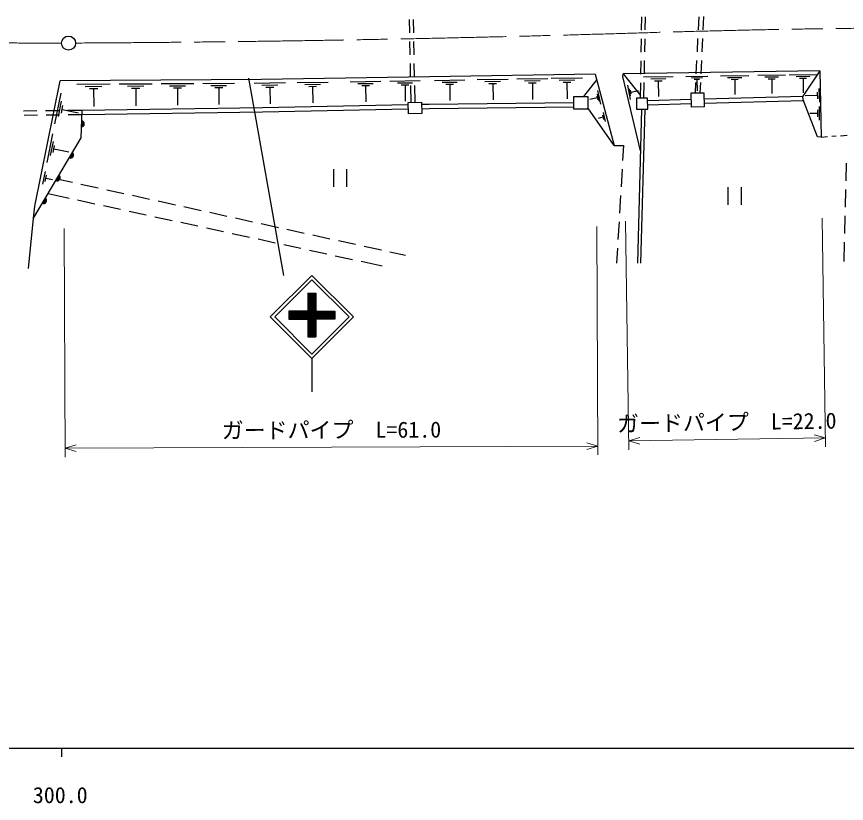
# Model space of a CAD drawing. Units: millimetres, scale not verified. Extents: x 40000 to 680000, y 20000 to 380000.
# Drawn here: x 362877 to 457286, y 198715 to 288215 of the extents above; entities that cross this region are included whole.
import ezdxf
from ezdxf.enums import TextEntityAlignment as Align

# ---------------------------------------------------------------- set-up
doc = ezdxf.new("R2010")
doc.units = ezdxf.units.MM
doc.header["$LTSCALE"] = 1000
doc.linetypes.add('CHAIN', pattern=[18.5, 12, -1.5, 3.5, -1.5])
for name, color, linetype, lineweight in [('M-BGD', 7, 'Continuous', 25), ('M-BMK', 2, 'CHAIN', 13), ('M-BMK-SRVR', 3, 'Continuous', 25), ('M-STR-HTXT', 7, 'Continuous', 13), ('M-STR-STRC', 7, 'Continuous', 25), ('M-TTL-BAND', 7, 'Continuous', 25)]:
    doc.layers.add(name, color=color, linetype=linetype, lineweight=lineweight)
doc.styles.add('ＭＳ ゴシック', font='')
doc.styles.get('ＭＳ ゴシック').set_extended_font_data('MS Gothic')

msp = doc.modelspace()

# ---------------------------------------------------------------- linework, layer by layer
at = {"layer": 'M-BGD'}
for p, q in [((433984, 286683), (434010, 288183)), ((434391, 286703), (434416, 288203)), ((440448, 286708), (440520, 288206)), ((441004, 286717), (441076, 288215)), ((407607, 286371), (407577, 287871)), ((408057, 286382), (408027, 287882)), ((407656, 283872), (407626, 285372)), ((408106, 283882), (408076, 285382)), ((433941, 284184), (433967, 285683)), ((434348, 284203), (434373, 285703)), ((440327, 284211), (440400, 285709)), ((440884, 284220), (440956, 285718)), ((407705, 281372), (407675, 282872)), ((408155, 281383), (408125, 282883)), ((433898, 281684), (433924, 283184)), ((434305, 281704), (434330, 283203)), ((440207, 281714), (440279, 283212)), ((440763, 281723), (440836, 283221)), ((454261, 282046), (431905, 281714)), ((431905, 281714), (433856, 279241)), ((434187, 281347), (437576, 281398)), ((439017, 281419), (441525, 281457)), ((442965, 281478), (446177, 281526)), ((447220, 281541), (450346, 281588)), ((448005, 281345), (449568, 281368)), ((450790, 281595), (453917, 281641)), ((451575, 281398), (453138, 281421)), ((454261, 282046), (452339, 279181)), ((364944, 266638), (367819, 280913)), ((369728, 280525), (373531, 280549)), ((374560, 280556), (378306, 280579)), ((379334, 280586), (383023, 280609)), ((384051, 280616), (387683, 280639)), ((389901, 280646), (393468, 280700)), ((390797, 280421), (392580, 280449)), ((394786, 280720), (398318, 280774)), ((395672, 280498), (397438, 280525)), ((400829, 280812), (404318, 280865)), ((401705, 280593), (403449, 280619)), ((405334, 280881), (408791, 280933)), ((406202, 280663), (407930, 280690)), ((406637, 280439), (407502, 280452)), ((407070, 280446), (407098, 278602)), ((410414, 280959), (413874, 281020)), ((411283, 280744), (413013, 280774)), ((411720, 280521), (412585, 280536)), ((412152, 280528), (412185, 278683)), ((415288, 281045), (418795, 281107)), ((416168, 280827), (417922, 280858)), ((416611, 280601), (417488, 280616)), ((417049, 280609), (417082, 278738)), ((419773, 281124), (423323, 281187)), ((420664, 280903), (422440, 280935)), ((421112, 280675), (422000, 280690)), ((421556, 280682), (421590, 278789)), ((423705, 281194), (427255, 281257)), ((424597, 280973), (426372, 281004)), ((425045, 280744), (425932, 280760)), ((425488, 280752), (425522, 278858)), ((428877, 281058), (427391, 279133)), ((432707, 278798), (432409, 280397)), ((433851, 278932), (433881, 280684)), ((434257, 278952), (434288, 280704)), ((435037, 281134), (436732, 281159)), ((435464, 280914), (436312, 280927)), ((435888, 280921), (435915, 279113)), ((439646, 281261), (440900, 281280)), ((439962, 281099), (440589, 281108)), ((440102, 279533), (440159, 280715)), ((440276, 281104), (440296, 279766)), ((440658, 279542), (440715, 280724)), ((443771, 281276), (445377, 281300)), ((444176, 281068), (444979, 281080)), ((444577, 281074), (444603, 279360)), ((448399, 281142), (449180, 281154)), ((448789, 281148), (448814, 279480)), ((451969, 281195), (452750, 281207)), ((452360, 281201), (452384, 279534)), ((367238, 276006), (367942, 279501)), ((370680, 280277), (372582, 280290)), ((371157, 280027), (372108, 280033)), ((371633, 280030), (371646, 278001)), ((375498, 280312), (377371, 280324)), ((375968, 280065), (376904, 280071)), ((376436, 280068), (376449, 278070)), ((380258, 280346), (382102, 280358)), ((380721, 280103), (381643, 280109)), ((381182, 280106), (381194, 278139)), ((384961, 280380), (386777, 280391)), ((385416, 280140), (386324, 280146)), ((385870, 280143), (385882, 278206)), ((391246, 280190), (392138, 280204)), ((391692, 280197), (391721, 278295)), ((396117, 280269), (397000, 280283)), ((396559, 280276), (396587, 278392)), ((402144, 280367), (403017, 280380)), ((402581, 280373), (402609, 278512)), ((407762, 278460), (407725, 280373)), ((408212, 278471), (408175, 280383)), ((428957, 279826), (429317, 278240)), ((432739, 279218), (432590, 280017)), ((432808, 279437), (432734, 279837)), ((432771, 279637), (433624, 279796)), ((453963, 279638), (453994, 278857)), ((454156, 280037), (454218, 278475)), ((367647, 276833), (367999, 278580)), ((428925, 278985), (428080, 278793)), ((428880, 279183), (428971, 278786)), ((428941, 279405), (429121, 278612)), ((434678, 278678), (439650, 278819)), ((441090, 278860), (452339, 279181)), ((441098, 278360), (452362, 278681)), ((453979, 279248), (452600, 279193)), ((367968, 277223), (368144, 278097)), ((368056, 277660), (369920, 277284)), ((368674, 277564), (370322, 277582)), ((433986, 277685), (433509, 260154)), ((434346, 277692), (433869, 260161)), ((434688, 278178), (439658, 278319)), ((453987, 277591), (453991, 276809)), ((454194, 277983), (454201, 276419)), ((363675, 277507), (365175, 277524)), ((363755, 277005), (365255, 277023)), ((366175, 277535), (367674, 277552)), ((366255, 277034), (367754, 277052)), ((368754, 277064), (370329, 277082)), ((429576, 276757), (429028, 276633)), ((429518, 277014), (429634, 276501)), ((429596, 277302), (429830, 276275)), ((453989, 277200), (453115, 277196)), ((366357, 271631), (367008, 274865)), ((366735, 272396), (367061, 274013)), ((454401, 274512), (455132, 274564)), ((455631, 274599), (456130, 274634)), ((456628, 274670), (457360, 274722)), ((367033, 272757), (367195, 273565)), ((367114, 273161), (368839, 272814)), ((430851, 273568), (431922, 273562)), ((431922, 273562), (431823, 271863)), ((457275, 271548), (457222, 269548)), ((365854, 269135), (366148, 270594)), ((366122, 269461), (366269, 270190)), ((398917, 270861), (398917, 268861)), ((400417, 270861), (400417, 268861)), ((431764, 270865), (431648, 268868)), ((366196, 269825), (366974, 269669)), ((369219, 269347), (367452, 269734)), ((372149, 268704), (370196, 269132)), ((375080, 268061), (373126, 268489)), ((443799, 268810), (443799, 266810)), ((445299, 268810), (445299, 266810)), ((457195, 268549), (457142, 266549)), ((368840, 267530), (366451, 268046)), ((371772, 266896), (369817, 267319)), ((378010, 267418), (376056, 267846)), ((380940, 266774), (378987, 267203)), ((431589, 267870), (431473, 265873)), ((374704, 266262), (372750, 266684)), ((383870, 266131), (381917, 266560)), ((377637, 265627), (375682, 266050)), ((380569, 264993), (378614, 265416)), ((386801, 265488), (384847, 265917)), ((457115, 265550), (457061, 263550)), ((383501, 264359), (381546, 264782)), ((389731, 264845), (387777, 265274)), ((392661, 264202), (390708, 264631)), ((431415, 264875), (431298, 262878)), ((386433, 263725), (384478, 264148)), ((389365, 263091), (387411, 263514)), ((395592, 263559), (393638, 263988)), ((392298, 262457), (390343, 262880)), ((398522, 262916), (396568, 263345)), ((401452, 262273), (399499, 262702)), ((457035, 262551), (456976, 260376)), ((395230, 261823), (393275, 262245)), ((398162, 261188), (396207, 261611)), ((404382, 261630), (402429, 262059)), ((431240, 261880), (431140, 260181)), ((401094, 260554), (399140, 260977)), ((407126, 261028), (405359, 261416)), ((404460, 259826), (402072, 260343))]:
    msp.add_line(p, q, dxfattribs=at)
for points in [[(428712, 281682), (409870, 281350), (390737, 281058), (367819, 280913)], [(428712, 281682), (430851, 273568), (427867, 277834)], [(433857, 272944), (431841, 281404), (431905, 281714)], [(454261, 282046), (454401, 274512), (454006, 274533), (452360, 278734), (452339, 279181)], [(364812, 265281), (370239, 274434), (370322, 277582)], [(370322, 277582), (390859, 277878), (407432, 278209)], [(370329, 277082), (390868, 277378), (407443, 277709)], [(408968, 278239), (409827, 278256), (426259, 278442)], [(408980, 277739), (409835, 277757), (426259, 277942)], [(364241, 259555), (364812, 265281), (364944, 266638)]]:
    msp.add_lwpolyline(points, dxfattribs=at)
for points in [[(439638, 279525), (441078, 279549), (441105, 277954), (439665, 277930)], [(426259, 279133), (427867, 279133), (427867, 277693), (426259, 277693)], [(433413, 277674), (434697, 277698), (434673, 278948), (433389, 278924)], [(407426, 278452), (408962, 278488), (408992, 277205), (407456, 277169)]]:
    msp.add_lwpolyline(points, close=True, dxfattribs=at)
for centre, radius, start, end in [((370226, 276010), 354, 277.28453, 79.68971), ((370226, 276010), 283, 279.50857, 77.46567), ((370226, 276010), 212, 283.2549, 73.71935), ((370226, 276010), 142, 290.96663, 66.00762), ((370226, 276010), 100, 301.28429, 55.68996), ((369009, 272466), 354, 248.13285, 50.53802), ((369009, 272466), 283, 250.35689, 48.31399), ((369009, 272466), 212, 254.10321, 44.56766), ((369009, 272466), 142, 261.81494, 36.85593), ((369009, 272466), 100, 272.1326, 26.53827), ((367479, 269885), 354, 248.13285, 50.53802), ((367479, 269885), 283, 250.35689, 48.31399), ((367479, 269885), 212, 254.10321, 44.56766), ((367479, 269885), 142, 261.81494, 36.85593), ((367479, 269885), 100, 272.1326, 26.53827), ((365949, 267305), 354, 248.13285, 50.53802), ((365949, 267305), 283, 250.35689, 48.31399), ((365949, 267305), 212, 254.10321, 44.56766), ((365949, 267305), 142, 261.81494, 36.85593), ((365949, 267305), 100, 272.1326, 26.53827)]:
    msp.add_arc(centre, radius, start, end, dxfattribs=at)
at = {"layer": 'M-BMK'}
for centre, radius, start, end in [((366829, 978508), 693307, 266.12077, 270.09604), ((355917, 2836989), 2551818, 270.30703, 271.76283), ((473589, -996277), 1283254, 90.24564, 91.74926)]:
    msp.add_arc(centre, radius, start, end, dxfattribs=at)
at = {"layer": 'M-BMK-SRVR'}
msp.add_circle((368791, 285203), 800, dxfattribs=at)
at = {"layer": 'M-STR-HTXT'}
for p, q in [((428908, 264351), (429013, 238351)), ((432154, 264944), (432541, 238947)), ((454511, 265277), (454898, 239280)), ((368297, 264108), (368402, 238108)), ((432526, 239947), (433770, 240340)), ((432526, 239947), (454883, 240280)), ((432526, 239947), (433782, 239590)), ((454883, 240280), (453628, 240636)), ((454883, 240280), (453639, 239886)), ((368398, 239108), (369646, 239488)), ((368398, 239108), (429009, 239351)), ((368398, 239108), (369649, 238738)), ((429009, 239351), (427757, 239721)), ((429009, 239351), (427760, 238971))]:
    msp.add_line(p, q, dxfattribs=at)
at = {"layer": 'M-STR-STRC'}
for p, q in [((389253, 281210), (393254, 258770)), ((391745, 254044), (396482, 258781)), ((396482, 258781), (401220, 254044)), ((392240, 254044), (396482, 258286)), ((396482, 258286), (400725, 254044)), ((396023, 256747), (396923, 256747)), ((396023, 256747), (396023, 254714)), ((396023, 256698), (396071, 256747)), ((396023, 256557), (396213, 256747)), ((396023, 256416), (396354, 256747)), ((396023, 256274), (396496, 256747)), ((396023, 256133), (396637, 256747)), ((396023, 255991), (396779, 256747)), ((396023, 255850), (396920, 256747)), ((396923, 255790), (396023, 256690)), ((396023, 255709), (396923, 256609)), ((396923, 255648), (396023, 256548)), ((396023, 255567), (396923, 256467)), ((396923, 255507), (396023, 256407)), ((396023, 255426), (396923, 256326)), ((396923, 255365), (396023, 256265)), ((396023, 255284), (396923, 256184)), ((396923, 255224), (396023, 256124)), ((396023, 255143), (396923, 256043)), ((396923, 255083), (396023, 255983)), ((396023, 255001), (396923, 255901)), ((396923, 255931), (396108, 256747)), ((396923, 256073), (396249, 256747)), ((396923, 256214), (396390, 256747)), ((396923, 256355), (396532, 256747)), ((396923, 256497), (396673, 256747)), ((396923, 256638), (396815, 256747)), ((396923, 256747), (396923, 254714)), ((395260, 253814), (396923, 255477)), ((395402, 253814), (396923, 255336)), ((395543, 253814), (396923, 255194)), ((395684, 253814), (396923, 255053)), ((395826, 253814), (396923, 254911)), ((396923, 254941), (396023, 255841)), ((396023, 254860), (396923, 255760)), ((396923, 254800), (396023, 255700)), ((396023, 254719), (396923, 255619)), ((397767, 253814), (396023, 255558)), ((397626, 253814), (396023, 255417)), ((397484, 253814), (396023, 255275)), ((397343, 253814), (396023, 255134)), ((397202, 253814), (396023, 254993)), ((391745, 254044), (396482, 249306)), ((392240, 254044), (396482, 249801)), ((396023, 254714), (393862, 254714)), ((393862, 254714), (393862, 253814)), ((393862, 254678), (393897, 254714)), ((393862, 254537), (394039, 254714)), ((393862, 254395), (394180, 254714)), ((393862, 254254), (394322, 254714)), ((393862, 254113), (394463, 254714)), ((393862, 253971), (394605, 254714)), ((393862, 253830), (394746, 254714)), ((394656, 253814), (393862, 254609)), ((394515, 253814), (393862, 254467)), ((394373, 253814), (393862, 254326)), ((394232, 253814), (393862, 254184)), ((394090, 253814), (393862, 254043)), ((394797, 253814), (393897, 254714)), ((393987, 253814), (394887, 254714)), ((394939, 253814), (394039, 254714)), ((394129, 253814), (395029, 254714)), ((395080, 253814), (394180, 254714)), ((394270, 253814), (395170, 254714)), ((395222, 253814), (394322, 254714)), ((394412, 253814), (395312, 254714)), ((395363, 253814), (394463, 254714)), ((394553, 253814), (395453, 254714)), ((395505, 253814), (394605, 254714)), ((394695, 253814), (395595, 254714)), ((395646, 253814), (394746, 254714)), ((394836, 253814), (395736, 254714)), ((395787, 253814), (394887, 254714)), ((394977, 253814), (395877, 254714)), ((395929, 253814), (395029, 254714)), ((395119, 253814), (396019, 254714)), ((396923, 252961), (395170, 254714)), ((396923, 253103), (395312, 254714)), ((396923, 253244), (395453, 254714)), ((396923, 253386), (395595, 254714)), ((396923, 253527), (395736, 254714)), ((396923, 253668), (395877, 254714)), ((395967, 253814), (396923, 254770)), ((396923, 253810), (396019, 254714)), ((397060, 253814), (396023, 254851)), ((396023, 253729), (397009, 254714)), ((396023, 253587), (397150, 254714)), ((396023, 253446), (397292, 254714)), ((396023, 253304), (397433, 254714)), ((396023, 253163), (397574, 254714)), ((396023, 253022), (397716, 254714)), ((396482, 249801), (400725, 254044)), ((396482, 249306), (401220, 254044)), ((396957, 253814), (397857, 254714)), ((397909, 253814), (397009, 254714)), ((397099, 253814), (397999, 254714)), ((398050, 253814), (397150, 254714)), ((397240, 253814), (398140, 254714)), ((398192, 253814), (397292, 254714)), ((397382, 253814), (398282, 254714)), ((398333, 253814), (397433, 254714)), ((397523, 253814), (398423, 254714)), ((398474, 253814), (397574, 254714)), ((397664, 253814), (398564, 254714)), ((398616, 253814), (397716, 254714)), ((397806, 253814), (398706, 254714)), ((398757, 253814), (397857, 254714)), ((397947, 253814), (398847, 254714)), ((398899, 253814), (397999, 254714)), ((398089, 253814), (398989, 254714)), ((399040, 253814), (398140, 254714)), ((398230, 253814), (399085, 254669)), ((399085, 253911), (398282, 254714)), ((398371, 253814), (399085, 254528)), ((399085, 254052), (398423, 254714)), ((398513, 253814), (399085, 254386)), ((399085, 254194), (398564, 254714)), ((398654, 253814), (399085, 254245)), ((399085, 254335), (398706, 254714)), ((398796, 253814), (399085, 254103)), ((399085, 254477), (398847, 254714)), ((398937, 253814), (399085, 253962)), ((399085, 254618), (398989, 254714)), ((393949, 253814), (393862, 253902)), ((393862, 253814), (396023, 253814)), ((396023, 253814), (396023, 251782)), ((396023, 252880), (396923, 253780)), ((396923, 252820), (396023, 253720)), ((396023, 252739), (396923, 253639)), ((396923, 252678), (396023, 253578)), ((396023, 252597), (396923, 253497)), ((396923, 252537), (396023, 253437)), ((396023, 252456), (396923, 253356)), ((396923, 252396), (396023, 253296)), ((396023, 252314), (396923, 253214)), ((396923, 252254), (396023, 253154)), ((396023, 252173), (396923, 253073)), ((396923, 253814), (396923, 251782)), ((399079, 253814), (399085, 253820)), ((396923, 252113), (396023, 253013)), ((396023, 252032), (396923, 252932)), ((396923, 251971), (396023, 252871)), ((396023, 251890), (396923, 252790)), ((396923, 251830), (396023, 252730)), ((396830, 251782), (396023, 252588)), ((396689, 251782), (396023, 252447)), ((396547, 251782), (396023, 252306)), ((396406, 251782), (396023, 252164)), ((396056, 251782), (396923, 252649)), ((396198, 251782), (396923, 252507)), ((396339, 251782), (396923, 252366)), ((396480, 251782), (396923, 252224)), ((396622, 251782), (396923, 252083)), ((396264, 251782), (396023, 252023)), ((396123, 251782), (396023, 251881)), ((396023, 251782), (396923, 251782)), ((396763, 251782), (396923, 251942)), ((396905, 251782), (396923, 251800)), ((396482, 249306), (396482, 245518))]:
    msp.add_line(p, q, dxfattribs=at)
msp.add_lwpolyline([(396923, 254714), (399085, 254714), (399085, 253814), (396923, 253814)], dxfattribs=at)
at = {"layer": 'M-TTL-BAND'}
for p, q in [((40000, 205000), (579000, 205000)), ((368000, 205000), (368000, 204000))]:
    msp.add_line(p, q, dxfattribs=at)

# ---------------------------------------------------------------- texts
at = {"layer": 'M-STR-HTXT', "style": 'ＭＳ ゴシック'}
for s, rotation, p in [('ガードパイプ  L=22.0', 0.853, (443697, 240613)), ('ガードパイプ  L=61.0', 0.23, (398701, 239730))]:
    msp.add_text(s, height=1833, rotation=rotation, dxfattribs=at).set_placement(p, align=Align.BOTTOM_CENTER)
at = {"layer": 'M-TTL-BAND', "style": 'ＭＳ ゴシック'}
msp.add_text('300.0', height=1833, dxfattribs=at).set_placement((367844, 198195), align=Align.BOTTOM_CENTER)

doc.saveas('drawing.dxf')
